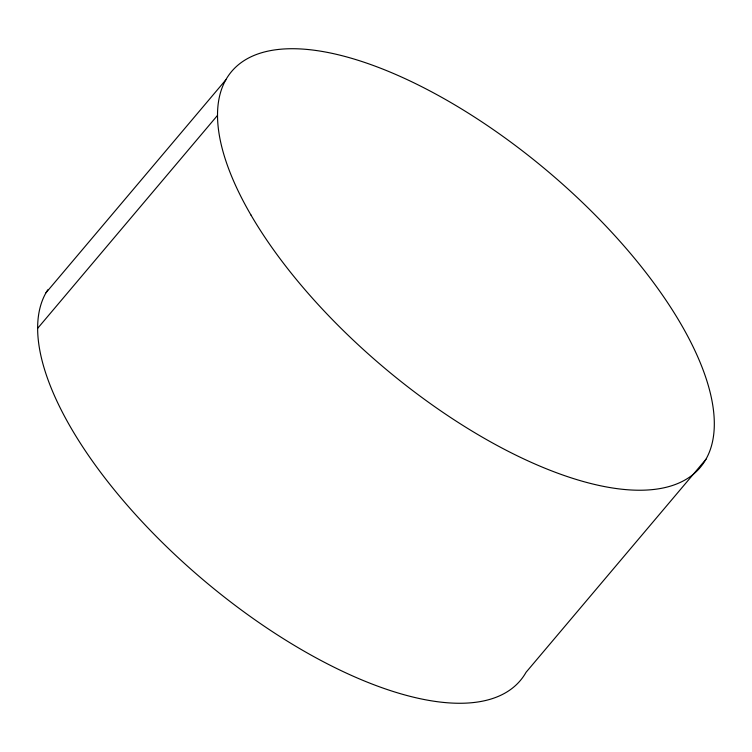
<?xml version="1.0" encoding="UTF-8"?>
<svg xmlns="http://www.w3.org/2000/svg" width="752" height="752" viewBox="0 0 752 752"><rect width="100%" height="100%" fill="white"/><g stroke="black" fill="none" stroke-linecap="round" stroke-linejoin="round"><path stroke-width="1.13" d="M45.994 292.763L225.929 79.731M37.6 328.398L217.535 115.366M706.006 459.237L526.071 672.269A306.75 127.812 40.2 0 1 218.785 592.67A306.75 127.812 40.2 0 1 47.799 289.802M250.952 215.006A306.75 127.812 40.2 0 0 681.256 481.947A306.75 127.812 40.2 0 0 465.685 111.493A306.75 127.812 40.2 0 0 250.952 215.006"/></g></svg>
